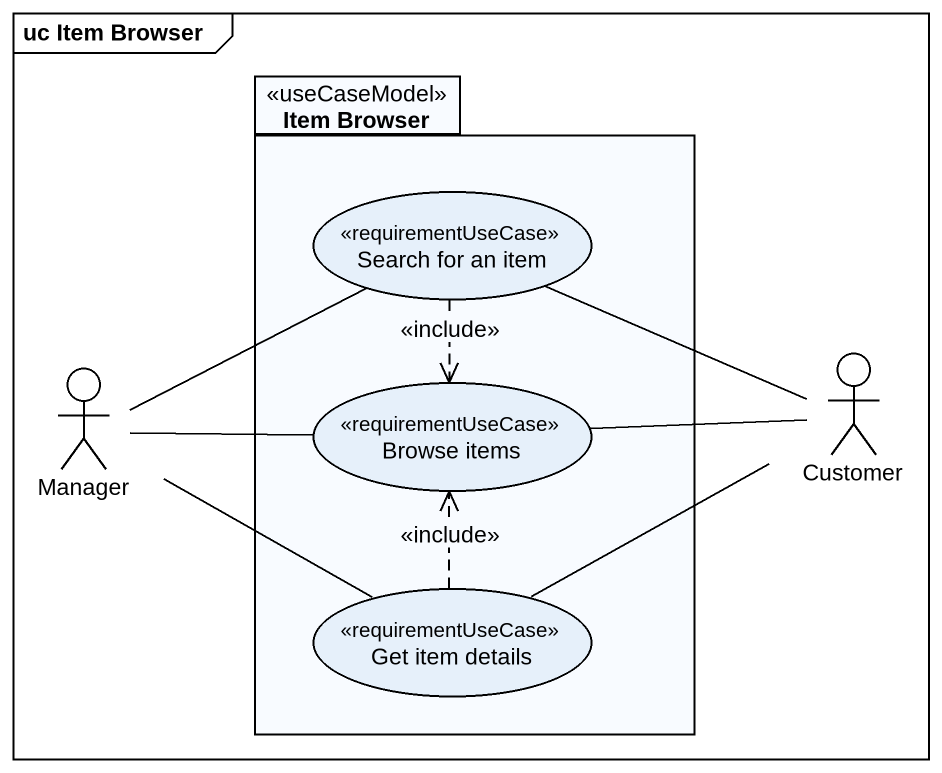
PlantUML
@startuml
mainframe uc Item Browser
package "Item Browser" as Item_Browser <<useCaseModel>> {
  usecase "Search for an item" as Search_for_an_item <<requirementUseCase>>
  usecase "Browse items" as Browse_items <<requirementUseCase>>
  usecase "Get item details" as Get_item_details <<requirementUseCase>>
}
actor Manager
actor Customer
Search_for_an_item ..> Browse_items : <<include>>
Manager -right- Search_for_an_item
Manager -right- Browse_items
Manager -right- Get_item_details
Customer -left- Search_for_an_item
Customer -left- Browse_items
Customer -left- Get_item_details
Get_item_details .up.> Browse_items : <<include>>
@enduml
